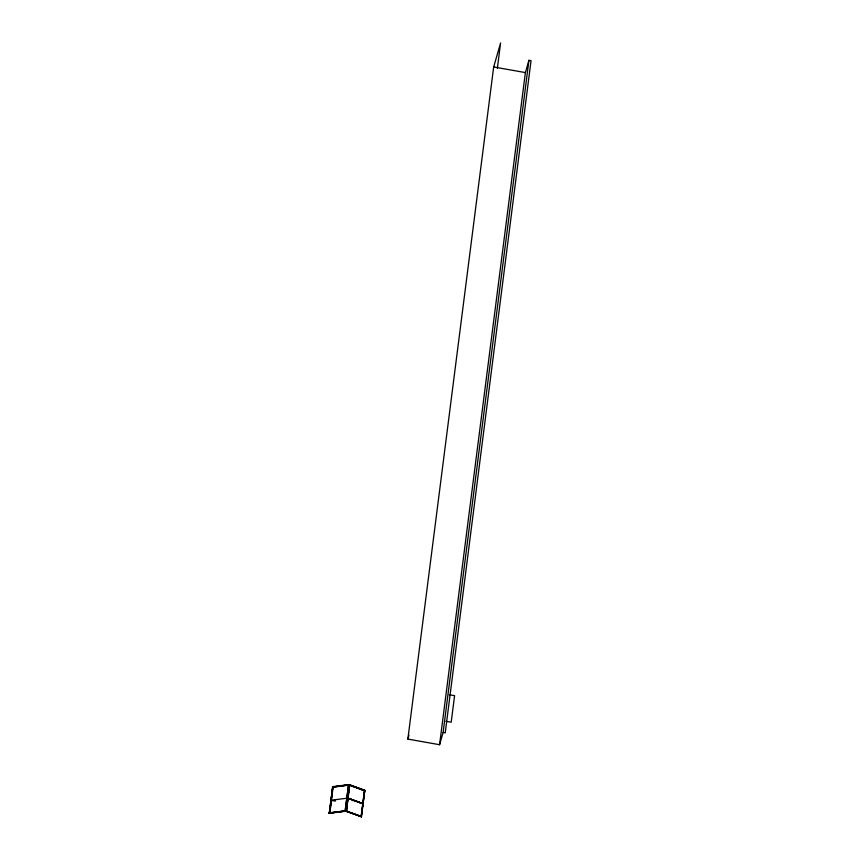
<?xml version="1.0" encoding="UTF-8"?>
<svg xmlns="http://www.w3.org/2000/svg" width="860" height="860" viewBox="0 0 860 860"><rect width="100%" height="100%" fill="white"/><g stroke="black" fill="none" stroke-linecap="round" stroke-linejoin="round"><path stroke-width="1.29" d="M329.09 813.227L346.107 810.851M332.433 787.05L349.171 784.847M332.487 786.696L349.02 784.6L345.516 811.367M329.767 812.969L332.745 786.663L329.251 813.463L345.849 810.754L361.49 816.548L345.623 811.27M332.745 786.642L329.305 813.151M332.863 786.825L329.52 813.431L329.412 812.84M329.842 813.044L333.099 786.964M334.906 799.908L335.497 799.821M335.432 799.617L335.024 799.671M345.118 810.991L348.504 785.051M348.59 784.965L345.204 810.883M345.494 811.27L348.816 784.589M346.29 811.13L349.386 784.642M345.913 811.324L349.461 784.664L349.601 785.363M349.515 785.062L346.494 810.991M346.44 811.044L349.697 785.18M353.127 800.348L352.664 799.983M352.879 800.617L352.858 800.058M352.998 800.477L352.783 799.854L352.492 800.477M364.683 790.48L361.168 816.419M361.2 816.602L364.414 790.48M364.715 790.404L361.275 817L361.135 816.366M361.404 816.86L364.855 790.254L349.407 784.761M443.126 732.451L445.243 732.827L531.039 60.694L528.932 60.318L443.126 732.451L439.578 744.717L407.866 739.084L493.672 66.962L500.584 43L497.36 68.284M439.578 744.717L525.385 72.584L528.932 60.318M407.866 739.084L408.962 735.311M364.651 790.738L348.741 784.943M364.769 790.458L349.289 784.857M362.554 803.767L347.977 798.155L362.598 803.423M345.397 811.12L329.133 812.915L345.677 810.776M332.637 786.932L348.988 784.836M332.594 787.287L349.138 785.072M346.763 798.23L331.562 800.198M345.795 811.249L329.434 812.926M449.361 694.783L454.585 695.665L451.199 722.196L445.974 721.314M493.672 66.962L525.385 72.584M331.079 800.359L335.303 801.101M348.999 784.782L364.801 790.62M364.608 790.824L348.752 784.589M347.977 798.101L362.759 803.466M347.945 798.349L362.608 803.713M361.469 816.699L345.666 810.958L361.469 816.785"/></g></svg>
